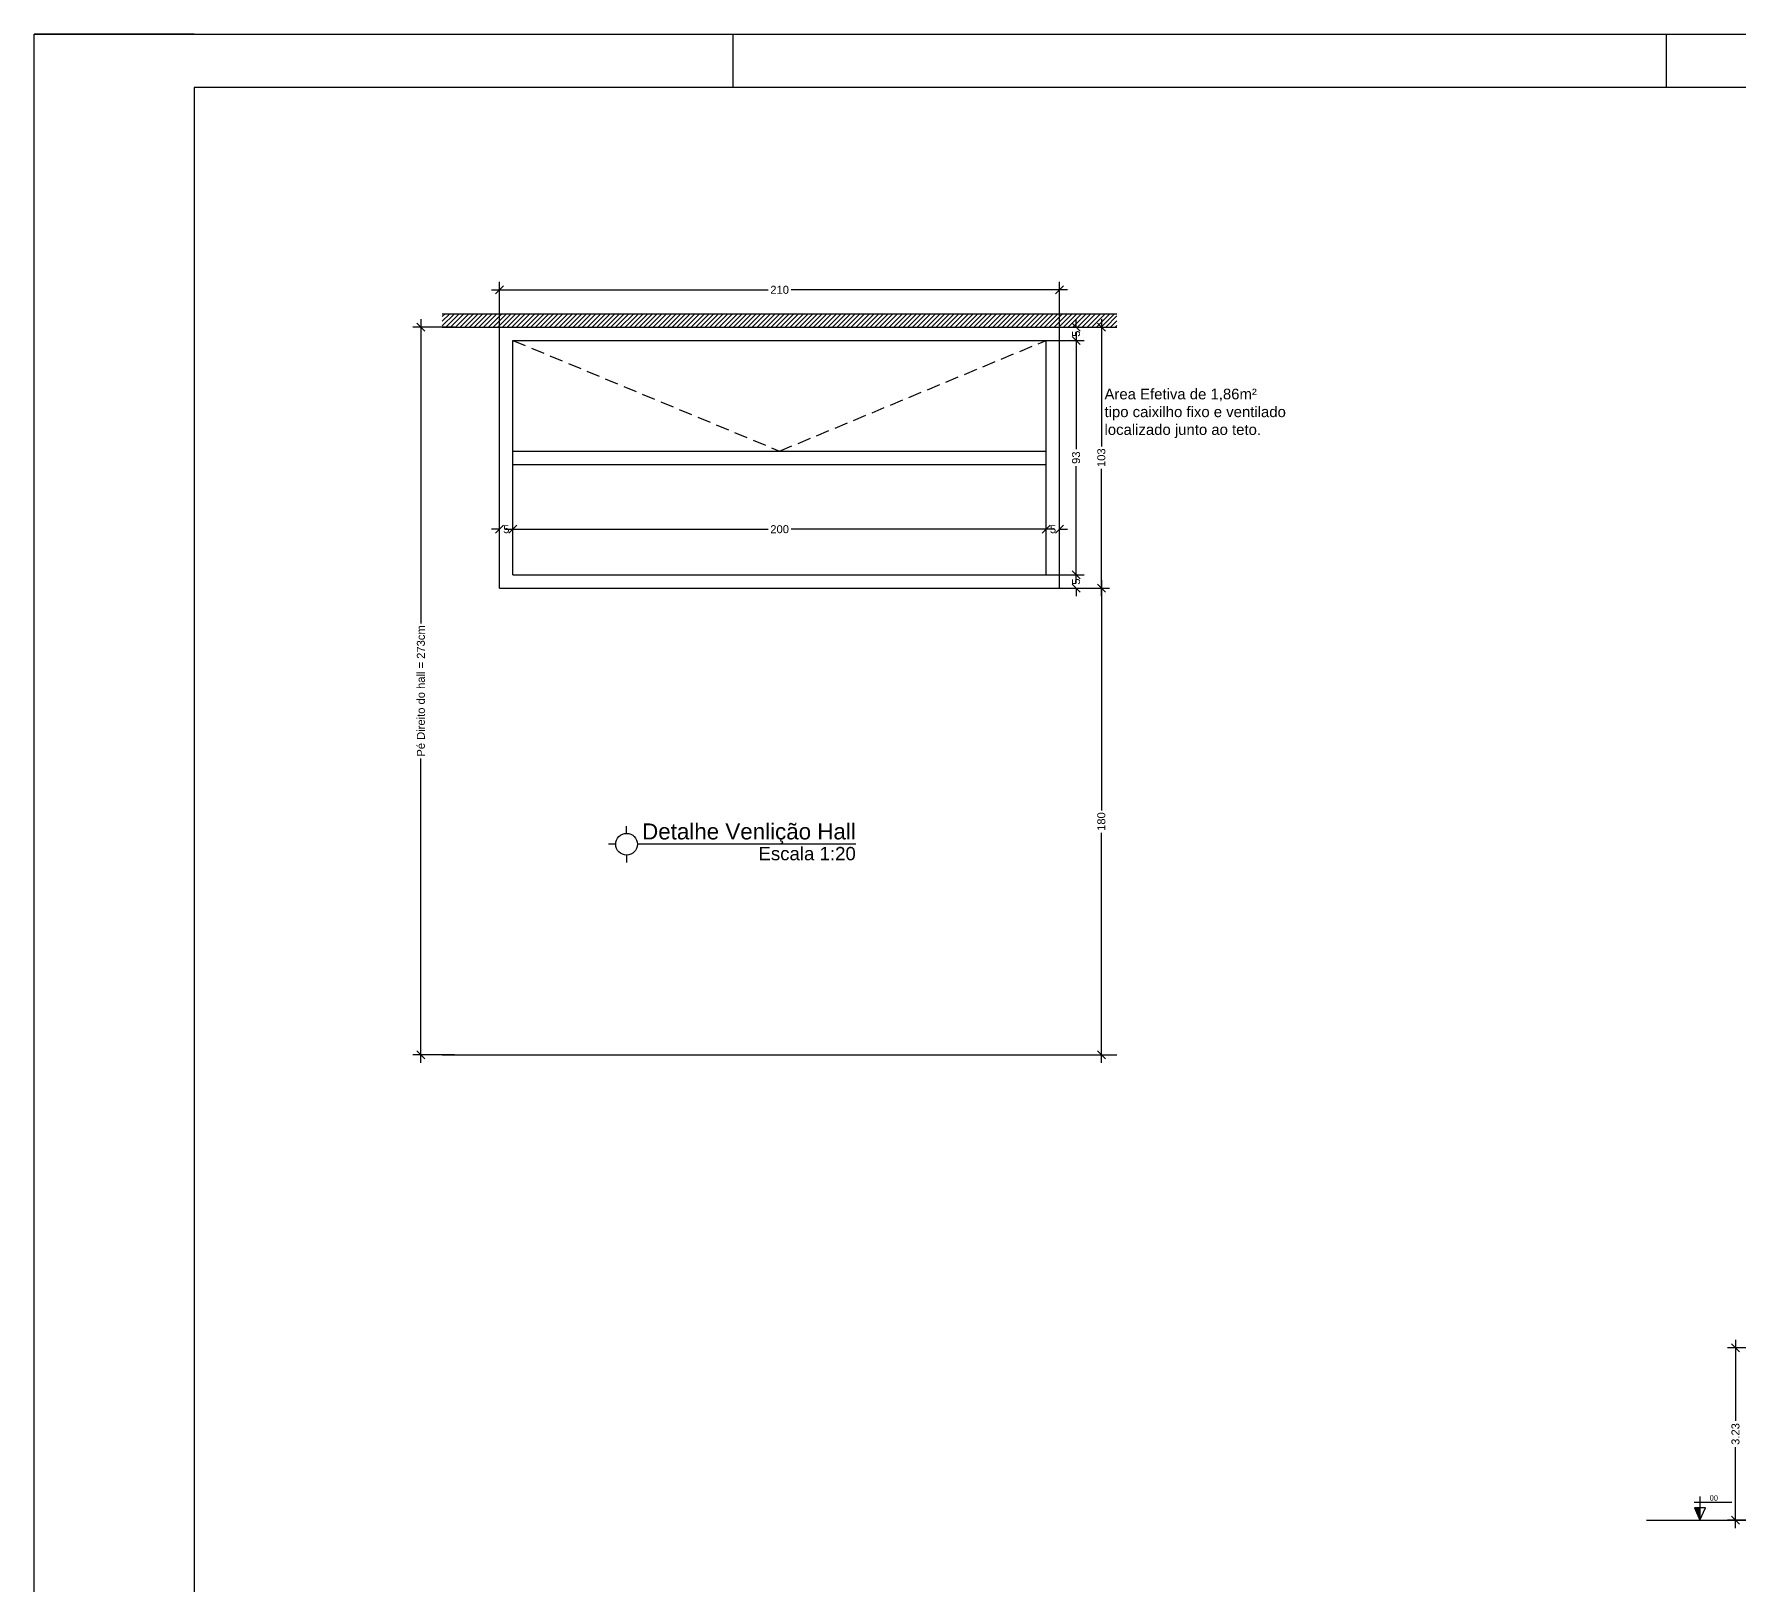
# Model space of a CAD drawing. Extents: x -120 to 178, y 5 to 129.
# Drawn here: x 5 to 36.98, y 35.29 to 64.4 of the extents above; entities that cross this region are included whole.
import ezdxf
from ezdxf.enums import TextEntityAlignment as Align

# ---------------------------------------------------------------- set-up
doc = ezdxf.new("R2010")
doc.units = 0
doc.header["$MEASUREMENT"] = 0
doc.linetypes.add('HIDDEN', pattern=[0.375, 0.25, -0.125])
doc.layers.get('0').update_dxf_attribs({"linetype": 'CONTINUOUS'})
doc.layers.get('DEFPOINTS').update_dxf_attribs({"linetype": 'CONTINUOUS'})
for name, color, linetype in [('carimbo', 4, 'CONTINUOUS'), ('cota', 1, 'CONTINUOUS'), ('janela-porta', 6, 'CONTINUOUS'), ('LINVISTA', 4, 'CONTINUOUS'), ('nivel', 4, 'CONTINUOUS'), ('padrao', 4, 'CONTINUOUS'), ('parede', 2, 'CONTINUOUS'), ('projecao', 4, 'HIDDEN'), ('texto', 7, 'CONTINUOUS')]:
    doc.layers.add(name, color=color, linetype=linetype)
doc.styles.add('PADRAO_TXT', font='arial.ttf')
doc.styles.get("Standard").update_dxf_attribs({"font": 'arial.ttf'})
doc.dimstyles.new('cotass', dxfattribs={"dimtxt": 0.15, "dimasz": 0.15, "dimexe": 0.15, "dimexo": 0, "dimgap": 0.05, "dimtad": 0, "dimzin": 4, "dimdsep": 46, "dimtxsty": 'Standard', "dimblk": 'OBLIQUE', "dimcen": 0, "dimdle": 0.15, "dimclrd": 256, "dimclrt": 4, "dimadec": 0, "dimazin": 1, "dimtfac": 1, "dimtix": 1, "dimtofl": 0, "dimtmove": 0, "dimatfit": 3, "dimldrblk": 'OPEN30', "dimfxl": 0, "dimtolj": 1, "dimtzin": 0, "dimlwd": -1, "dimarcsym": 0})

# ---------------------------------------------------------------- blocks, each defined once
blk = doc.blocks.new('_Oblique')
at = {"color": 0, "linetype": 'ByBlock', "lineweight": -2}
blk.add_line((-0.5, -0.5), (0.5, 0.5), dxfattribs=at)
blk = doc.blocks.new('*D837')
at = {"layer": 'cota', "color": 0, "lineweight": -2, "transparency": 16777216}
for p, q in [((37.233, 39.758), (36.75, 39.758)), ((37.233, 36.528), (36.75, 36.528))]:
    blk.add_line(p, q, dxfattribs=at)
at = {"layer": 'cota', "transparency": 16777216}
for p, q in [((36.9, 39.908), (36.9, 38.388)), ((36.9, 36.378), (36.9, 37.898))]:
    blk.add_line(p, q, dxfattribs=at)
at = {"layer": 'DEFPOINTS', "color": 0, "transparency": 16777216}
for p in [(36.9, 39.758), (37.233, 39.758, -7.9), (37.233, 36.528, -7.9)]:
    blk.add_point(p, dxfattribs=at)
at = {"layer": 'cota', "transparency": 16777216, "xscale": 0.15, "yscale": 0.15, "zscale": 0.15}
for p, rotation in [((36.9, 39.758), 90), ((36.9, 36.528), 270)]:
    blk.add_blockref('_Oblique', p, dxfattribs=dict(at, rotation=rotation))
at = {"layer": 'cota', "color": 4, "transparency": 16777216, "insert": (36.9, 38.143), "char_height": 0.15, "attachment_point": 5, "rotation": 90}
blk.add_mtext('\\A1;3.23', dxfattribs=at)
blk = doc.blocks.new('_Open30')
at = {"color": 0, "linetype": 'ByBlock', "lineweight": -2}
for p, q in [((-1, 0.27), (0, 0)), ((0, 0), (-1, -0.27)), ((0, 0), (-1, 0))]:
    blk.add_line(p, q, dxfattribs=at)
blk = doc.blocks.new('Nivel-L')
at = {"layer": 'nivel'}
blk.add_hatch(color=256, dxfattribs=at).paths.add_polyline_path([(0, 0), (0.103, 0.229), (0, 0.229)])
for p, q in [((0.109, 0.336), (-0.6, 0.336)), ((0, 0.443), (0, 0)), ((0, 0), (-0.103, 0.229)), ((-0.103, 0.229), (0.103, 0.229)), ((0.103, 0.229), (0, 0))]:
    blk.add_line(p, q, dxfattribs=at)
blk = doc.blocks.new('*D882')
at = {"layer": 'cota', "transparency": 16777216}
for p, q in [((13.728, 55.113), (13.578, 55.113)), ((13.978, 55.113), (14.128, 55.113))]:
    blk.add_line(p, q, dxfattribs=at)
at = {"layer": 'cota', "color": 0, "lineweight": -2, "transparency": 16777216}
for p, q in [((13.728, 54.255), (13.728, 55.263)), ((13.978, 54.255), (13.978, 55.263))]:
    blk.add_line(p, q, dxfattribs=at)
at = {"layer": 'DEFPOINTS', "color": 0, "transparency": 16777216}
for p in [(13.728, 55.113), (13.728, 54.255), (13.978, 54.255)]:
    blk.add_point(p, dxfattribs=at)
at = {"layer": 'cota', "transparency": 16777216, "xscale": 0.15, "yscale": 0.15, "zscale": 0.15}
blk.add_blockref('_Oblique', (13.728, 55.113), dxfattribs=at)
at = {"layer": 'cota', "transparency": 16777216, "xscale": 0.15, "yscale": 0.15, "zscale": 0.15, "rotation": 180}
blk.add_blockref('_Oblique', (13.978, 55.113), dxfattribs=at)
at = {"layer": 'cota', "color": 4, "transparency": 16777216, "insert": (13.853, 55.113), "char_height": 0.15, "attachment_point": 5}
blk.add_mtext('\\A1;5', dxfattribs=at)
blk = doc.blocks.new('*D883')
at = {"layer": 'cota', "transparency": 16777216}
for p, q in [((13.828, 55.113), (18.761, 55.113)), ((24.128, 55.113), (19.194, 55.113))]:
    blk.add_line(p, q, dxfattribs=at)
at = {"layer": 'cota', "color": 0, "lineweight": -2, "transparency": 16777216}
for p, q in [((13.978, 54.255), (13.978, 55.263)), ((23.978, 54.255), (23.978, 55.263))]:
    blk.add_line(p, q, dxfattribs=at)
at = {"layer": 'DEFPOINTS', "color": 0, "transparency": 16777216}
for p in [(23.978, 55.113), (13.978, 54.255), (23.978, 54.255)]:
    blk.add_point(p, dxfattribs=at)
at = {"layer": 'cota', "transparency": 16777216, "xscale": 0.15, "yscale": 0.15, "zscale": 0.15, "rotation": 180}
blk.add_blockref('_Oblique', (13.978, 55.113), dxfattribs=at)
at = {"layer": 'cota', "transparency": 16777216, "xscale": 0.15, "yscale": 0.15, "zscale": 0.15}
blk.add_blockref('_Oblique', (23.978, 55.113), dxfattribs=at)
at = {"layer": 'cota', "color": 4, "transparency": 16777216, "insert": (18.978, 55.113), "char_height": 0.15, "attachment_point": 5}
blk.add_mtext('\\A1;200', dxfattribs=at)
blk = doc.blocks.new('*D884')
at = {"layer": 'cota', "transparency": 16777216}
for p, q in [((23.978, 55.113), (23.828, 55.113)), ((24.228, 55.113), (24.378, 55.113))]:
    blk.add_line(p, q, dxfattribs=at)
at = {"layer": 'cota', "color": 0, "lineweight": -2, "transparency": 16777216}
for p, q in [((23.978, 54.255), (23.978, 55.263)), ((24.228, 54.255), (24.228, 55.263))]:
    blk.add_line(p, q, dxfattribs=at)
at = {"layer": 'DEFPOINTS', "color": 0, "transparency": 16777216}
for p in [(24.228, 55.113), (23.978, 54.255), (24.228, 54.255)]:
    blk.add_point(p, dxfattribs=at)
at = {"layer": 'cota', "transparency": 16777216, "xscale": 0.15, "yscale": 0.15, "zscale": 0.15}
blk.add_blockref('_Oblique', (23.978, 55.113), dxfattribs=at)
at = {"layer": 'cota', "transparency": 16777216, "xscale": 0.15, "yscale": 0.15, "zscale": 0.15, "rotation": 180}
blk.add_blockref('_Oblique', (24.228, 55.113), dxfattribs=at)
at = {"layer": 'cota', "color": 4, "transparency": 16777216, "insert": (24.103, 55.113), "char_height": 0.15, "attachment_point": 5}
blk.add_mtext('\\A1;5', dxfattribs=at)
blk = doc.blocks.new('*D885')
at = {"layer": 'cota', "color": 0, "lineweight": -2, "transparency": 16777216}
for p, q in [((23.978, 58.655), (24.686, 58.655)), ((23.978, 54.255), (24.686, 54.255))]:
    blk.add_line(p, q, dxfattribs=at)
at = {"layer": 'cota', "transparency": 16777216}
for p, q in [((24.536, 58.805), (24.536, 56.612)), ((24.536, 54.105), (24.536, 56.297))]:
    blk.add_line(p, q, dxfattribs=at)
at = {"layer": 'DEFPOINTS', "color": 0, "transparency": 16777216}
for p in [(23.978, 58.655), (24.536, 58.655), (23.978, 54.255)]:
    blk.add_point(p, dxfattribs=at)
at = {"layer": 'cota', "transparency": 16777216, "xscale": 0.15, "yscale": 0.15, "zscale": 0.15}
for p, rotation in [((24.536, 58.655), 90), ((24.536, 54.255), 270)]:
    blk.add_blockref('_Oblique', p, dxfattribs=dict(at, rotation=rotation))
at = {"layer": 'cota', "color": 4, "transparency": 16777216, "insert": (24.536, 56.455), "char_height": 0.15, "attachment_point": 5, "rotation": 90}
blk.add_mtext('\\A1;93', dxfattribs=at)
blk = doc.blocks.new('*D886')
at = {"layer": 'cota', "transparency": 16777216}
for p, q in [((24.536, 54.255), (24.536, 54.405)), ((24.536, 54.005), (24.536, 53.855))]:
    blk.add_line(p, q, dxfattribs=at)
at = {"layer": 'cota', "color": 0, "lineweight": -2, "transparency": 16777216}
for p, q in [((23.978, 54.255), (24.686, 54.255)), ((23.978, 54.005), (24.686, 54.005))]:
    blk.add_line(p, q, dxfattribs=at)
at = {"layer": 'DEFPOINTS', "color": 0, "transparency": 16777216}
for p in [(23.978, 54.255), (23.978, 54.005), (24.536, 54.005)]:
    blk.add_point(p, dxfattribs=at)
at = {"layer": 'cota', "transparency": 16777216, "xscale": 0.15, "yscale": 0.15, "zscale": 0.15}
for p, rotation in [((24.536, 54.255), 270), ((24.536, 54.005), 90)]:
    blk.add_blockref('_Oblique', p, dxfattribs=dict(at, rotation=rotation))
at = {"layer": 'cota', "color": 4, "transparency": 16777216, "insert": (24.536, 54.13), "char_height": 0.15, "attachment_point": 5, "rotation": 90}
blk.add_mtext('\\A1;5', dxfattribs=at)
blk = doc.blocks.new('*D887')
at = {"layer": 'cota', "color": 0, "lineweight": -2, "transparency": 16777216}
for p, q in [((23.978, 58.905), (24.686, 58.905)), ((23.978, 58.655), (24.686, 58.655))]:
    blk.add_line(p, q, dxfattribs=at)
at = {"layer": 'cota', "transparency": 16777216}
for p, q in [((24.536, 58.905), (24.536, 59.055)), ((24.536, 58.655), (24.536, 58.505))]:
    blk.add_line(p, q, dxfattribs=at)
at = {"layer": 'DEFPOINTS', "color": 0, "transparency": 16777216}
for p in [(23.978, 58.905), (24.536, 58.905), (23.978, 58.655)]:
    blk.add_point(p, dxfattribs=at)
at = {"layer": 'cota', "transparency": 16777216, "xscale": 0.15, "yscale": 0.15, "zscale": 0.15}
for p, rotation in [((24.536, 58.905), 270), ((24.536, 58.655), 90)]:
    blk.add_blockref('_Oblique', p, dxfattribs=dict(at, rotation=rotation))
at = {"layer": 'cota', "color": 4, "transparency": 16777216, "insert": (24.536, 58.78), "char_height": 0.15, "attachment_point": 5, "rotation": 90}
blk.add_mtext('\\A1;5', dxfattribs=at)
blk = doc.blocks.new('*D888')
at = {"layer": 'cota', "transparency": 16777216}
for p, q in [((13.578, 59.603), (18.761, 59.603)), ((24.378, 59.603), (19.194, 59.603))]:
    blk.add_line(p, q, dxfattribs=at)
at = {"layer": 'cota', "color": 0, "lineweight": -2, "transparency": 16777216}
for p, q in [((13.728, 58.905), (13.728, 59.753)), ((24.228, 58.905), (24.228, 59.753))]:
    blk.add_line(p, q, dxfattribs=at)
at = {"layer": 'DEFPOINTS', "color": 0, "transparency": 16777216}
for p in [(24.228, 59.603), (13.728, 58.905), (24.228, 58.905)]:
    blk.add_point(p, dxfattribs=at)
at = {"layer": 'cota', "transparency": 16777216, "xscale": 0.15, "yscale": 0.15, "zscale": 0.15, "rotation": 180}
blk.add_blockref('_Oblique', (13.728, 59.603), dxfattribs=at)
at = {"layer": 'cota', "transparency": 16777216, "xscale": 0.15, "yscale": 0.15, "zscale": 0.15}
blk.add_blockref('_Oblique', (24.228, 59.603), dxfattribs=at)
at = {"layer": 'cota', "color": 4, "transparency": 16777216, "insert": (18.978, 59.603), "char_height": 0.15, "attachment_point": 5}
blk.add_mtext('\\A1;210', dxfattribs=at)
blk = doc.blocks.new('*D889')
at = {"layer": 'cota', "transparency": 16777216}
for p, q in [((25.01, 54.155), (25.01, 49.838)), ((25.01, 45.105), (25.01, 49.421))]:
    blk.add_line(p, q, dxfattribs=at)
at = {"layer": 'cota', "color": 0, "lineweight": -2, "transparency": 16777216}
for p, q in [((24.228, 54.005), (25.16, 54.005)), ((24.228, 45.255), (25.16, 45.255))]:
    blk.add_line(p, q, dxfattribs=at)
at = {"layer": 'DEFPOINTS', "color": 0, "transparency": 16777216}
for p in [(24.228, 54.005), (24.228, 45.255), (25.01, 45.255)]:
    blk.add_point(p, dxfattribs=at)
at = {"layer": 'cota', "transparency": 16777216, "xscale": 0.15, "yscale": 0.15, "zscale": 0.15}
for p, rotation in [((25.01, 54.005), 90), ((25.01, 45.255), 270)]:
    blk.add_blockref('_Oblique', p, dxfattribs=dict(at, rotation=rotation))
at = {"layer": 'cota', "color": 4, "transparency": 16777216, "insert": (25.01, 49.63), "char_height": 0.15, "attachment_point": 5, "rotation": 90}
blk.add_mtext('\\A1;180', dxfattribs=at)
blk = doc.blocks.new('*D890')
at = {"layer": 'cota', "color": 0, "lineweight": -2, "transparency": 16777216}
for p, q in [((12.882, 58.905), (12.102, 58.905)), ((12.882, 45.255), (12.102, 45.255))]:
    blk.add_line(p, q, dxfattribs=at)
at = {"layer": 'cota', "transparency": 16777216}
for p, q in [((12.252, 59.055), (12.252, 53.347)), ((12.252, 45.105), (12.252, 50.813))]:
    blk.add_line(p, q, dxfattribs=at)
at = {"layer": 'DEFPOINTS', "color": 0, "transparency": 16777216}
for p in [(12.252, 58.905), (12.882, 58.905), (12.882, 45.255)]:
    blk.add_point(p, dxfattribs=at)
at = {"layer": 'cota', "transparency": 16777216, "xscale": 0.15, "yscale": 0.15, "zscale": 0.15}
for p, rotation in [((12.252, 58.905), 90), ((12.252, 45.255), 270)]:
    blk.add_blockref('_Oblique', p, dxfattribs=dict(at, rotation=rotation))
at = {"layer": 'cota', "color": 4, "transparency": 16777216, "insert": (12.252, 52.08), "char_height": 0.15, "attachment_point": 5, "rotation": 90}
blk.add_mtext('\\A1;Pé Direito do hall = 273cm', dxfattribs=at)
blk = doc.blocks.new('*D891')
at = {"layer": 'cota', "color": 0, "lineweight": -2, "transparency": 16777216}
for p, q in [((24.228, 58.905), (25.16, 58.905)), ((24.228, 54.005), (25.16, 54.005))]:
    blk.add_line(p, q, dxfattribs=at)
at = {"layer": 'cota', "transparency": 16777216}
for p, q in [((25.01, 59.055), (25.01, 56.663)), ((25.01, 53.855), (25.01, 56.246))]:
    blk.add_line(p, q, dxfattribs=at)
at = {"layer": 'DEFPOINTS', "color": 0, "transparency": 16777216}
for p in [(24.228, 58.905), (25.01, 58.905), (24.228, 54.005)]:
    blk.add_point(p, dxfattribs=at)
at = {"layer": 'cota', "transparency": 16777216, "xscale": 0.15, "yscale": 0.15, "zscale": 0.15}
for p, rotation in [((25.01, 58.905), 90), ((25.01, 54.005), 270)]:
    blk.add_blockref('_Oblique', p, dxfattribs=dict(at, rotation=rotation))
at = {"layer": 'cota', "color": 4, "transparency": 16777216, "insert": (25.01, 56.455), "char_height": 0.15, "attachment_point": 5, "rotation": 90}
blk.add_mtext('\\A1;103', dxfattribs=at)
blk = doc.blocks.new('A1')
for p, q in [((30, 594), (0, 594)), ((131, 594), (131, 584)), ((306, 594), (306, 584))]:
    blk.add_line(p, q)
blk.add_lwpolyline([(841, 0), (0, 0), (0, 594), (841, 594)], close=True)
at = {"color": 2}
blk.add_lwpolyline([(831, 10), (831, 584), (30, 584), (30, 10), (831, 10)], dxfattribs=at)

msp = doc.modelspace()

# ---------------------------------------------------------------- hatches: boundary and pattern name
at = {"layer": 'LINVISTA'}
h = msp.add_hatch(dxfattribs=at)
h.set_pattern_fill('ANSI31', color=253, scale=0.5, style=0)
h.set_pattern_definition([(45, (-203.01853, -206.06663), (-0.044194174, 0.044194174), [])])
h.paths.add_polyline_path([(25.303, 59.155), (12.653, 59.155), (12.653, 58.905), (25.303, 58.905)])

# ---------------------------------------------------------------- linework, layer by layer
at = {"layer": 'janela-porta'}
for p, q in [((13.728, 54.005), (13.728, 58.905)), ((24.228, 54.005), (24.228, 58.905)), ((13.978, 58.655), (23.978, 58.655)), ((13.978, 54.255), (13.978, 58.655)), ((23.978, 54.255), (23.978, 58.655)), ((13.978, 56.58), (23.978, 56.58)), ((13.978, 56.33), (23.978, 56.33)), ((13.978, 54.255), (23.978, 54.255)), ((13.728, 54.005), (24.228, 54.005))]:
    msp.add_line(p, q, dxfattribs=at)
at = {"layer": 'padrao', "linetype": 'Continuous'}
for p, q in [((16.109, 49.407), (16.109, 49.544)), ((15.906, 49.204), (15.769, 49.204)), ((16.109, 49), (16.109, 48.864)), ((20.406, 49.204), (16.313, 49.204))]:
    msp.add_line(p, q, dxfattribs=at)
msp.add_circle((16.109, 49.204), 0.204, dxfattribs=at)
at = {"layer": 'parede'}
for p, q in [((12.653, 59.155), (25.303, 59.155)), ((12.653, 58.905), (25.303, 58.905)), ((12.653, 45.255), (25.303, 45.255)), ((35.233, 36.528), (37.233, 36.528))]:
    msp.add_line(p, q, dxfattribs=at)
at = {"layer": 'projecao'}
for p, q in [((13.978, 58.655), (18.978, 56.58)), ((18.978, 56.58), (23.978, 58.655))]:
    msp.add_line(p, q, dxfattribs=at)

# ---------------------------------------------------------------- block references
at = {"layer": 'carimbo', "xscale": 0.1000000000003638, "yscale": 0.1000000000003638, "zscale": 0.1000000000003638}
msp.add_blockref('A1', (5, 5), dxfattribs=at)
at = {"layer": 'LINVISTA', "xscale": -1}
msp.add_blockref('Nivel-L', (36.233, 36.528), dxfattribs=at)

# ---------------------------------------------------------------- texts
at = {"layer": 'texto', "color": 6}
msp.add_text('Detalhe Venlição Hall', height=0.3, dxfattribs=at).set_placement((20.406, 49.295), align=Align.RIGHT)
at = {"layer": 'texto'}
msp.add_text('Escala 1:20', height=0.25, dxfattribs=at).set_placement((20.406, 48.904), align=Align.RIGHT)
at = {"layer": 'texto', "style": 'PADRAO_TXT'}
msp.add_text('00', height=0.1, dxfattribs=at).set_placement((36.493, 36.864), align=Align.BOTTOM_CENTER)
at = {"layer": 'texto', "insert": (25.069, 57.749), "char_height": 0.15, "width": 3.53642, "attachment_point": 1}
msp.add_mtext('{\\H1.333x;Area Efetiva de 1,86m²\\Ptipo caixilho fixo e ventilado\\Plocalizado junto ao teto.}', dxfattribs=at)

# ---------------------------------------------------------------- dimensions: what is measured, and where the dimension line sits
at = {"layer": 'cota'}
for base, p1, p2, text, picture, middle in [((24.228, 59.603), (13.728, 58.905), (24.228, 58.905), '210', '*D888', (18.978, 59.603)), ((13.728, 55.113), (13.978, 54.255), (13.728, 54.255), '5', '*D882', (13.853, 55.113)), ((23.978, 55.113), (13.978, 54.255), (23.978, 54.255), '200', '*D883', (18.978, 55.113)), ((24.228, 55.113), (23.978, 54.255), (24.228, 54.255), '5', '*D884', (24.103, 55.113))]:
    dim = msp.add_linear_dim(base=base, p1=p1, p2=p2, text=text, dimstyle='cotass', dxfattribs=at)
    dim.commit()
    dim.dimension.update_dxf_attribs({"geometry": picture, "text_midpoint": middle})
for base, p1, p2, text, picture, middle in [((12.252, 58.905), (12.882, 45.255), (12.882, 58.905), 'Pé Direito do hall = 273cm', '*D890', (12.252, 52.08)), ((24.536, 58.905), (23.978, 58.655), (23.978, 58.905), '5', '*D887', (24.536, 58.78)), ((25.01, 58.905), (24.228, 54.005), (24.228, 58.905), '103', '*D891', (25.01, 56.455)), ((24.536, 58.655), (23.978, 54.255), (23.978, 58.655), '93', '*D885', (24.536, 56.455)), ((24.536, 54.005), (23.978, 54.255), (23.978, 54.005), '5', '*D886', (24.536, 54.13)), ((25.01, 45.255), (24.228, 54.005), (24.228, 45.255), '180', '*D889', (25.01, 49.63))]:
    dim = msp.add_linear_dim(base=base, p1=p1, p2=p2, angle=90, text=text, dimstyle='cotass', dxfattribs=at)
    dim.commit()
    dim.dimension.update_dxf_attribs({"geometry": picture, "text_midpoint": middle})
dim = msp.add_linear_dim(base=(36.9, 39.758, 7.9), p1=(37.233, 36.528), p2=(37.233, 39.758), angle=90, dimstyle='cotass', dxfattribs=at)
dim.commit()
dim.dimension.update_dxf_attribs({"geometry": '*D837', "text_midpoint": (36.9, 38.143, 7.9)})

doc.saveas('drawing.dxf')
